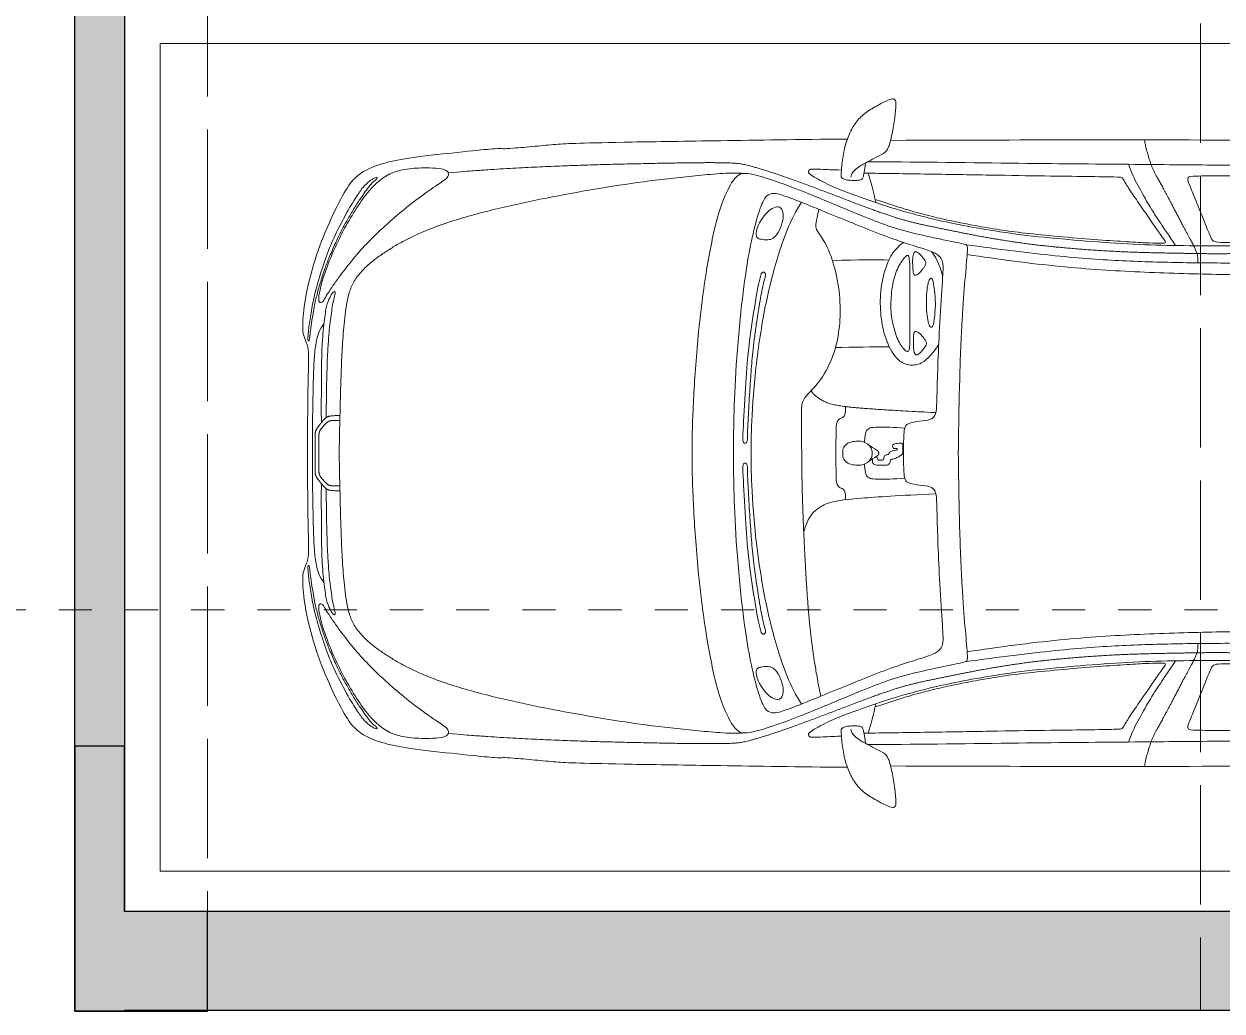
# Model space of a CAD drawing. Header units: metres. Extents: x 42 to 294, y -52 to 32.
# Drawn here: x 131.339 to 134.957, y -19.861 to -16.88 of the extents above; entities that cross this region are included whole.
import ezdxf

# ---------------------------------------------------------------- set-up
doc = ezdxf.new("R2010")
doc.units = ezdxf.units.M
doc.header["$LTSCALE"] = 0.15
doc.linetypes.add('ACAD_ISO02W100', pattern=[15, 12, -3])
doc.linetypes.add('Trazo punto', pattern=[0.015875, 0.00635, -0.004763, 0, -0.004763])
for name, color, linetype, lineweight in [('A-----SYP', 6, 'Continuous', 50), ('A-WALL', 2, 'Continuous', 30), ('L-DETLGEM', 6, 'Continuous', 9), ('Vista', 2, 'Continuous', 20)]:
    doc.layers.add(name, color=color, linetype=linetype, lineweight=lineweight)
doc.layers.add('Hatch', color=8, linetype='Continuous')
doc.layers.add('MUROS', color=11, linetype='Continuous')

# ---------------------------------------------------------------- blocks, each defined once
blk = doc.blocks.new('Coche _2_ - Coche _2_-13-01 P_Baja')
at = {"layer": 'L-DETLGEM'}
for points in [[(-0.7312, 0.8767), (-0.735, 0.8514), (-0.7389, 0.8294), (-0.7449, 0.8251), (-0.7598, 0.823), (-0.7787, 0.8237), (-0.7946, 0.8258), (-0.8042, 0.8311), (-0.8056, 0.8382), (-0.8051, 0.8448), (-0.8008, 0.8982), (-0.7893, 0.9444), (-0.7719, 0.9841), (-0.7467, 1.0173), (-0.7135, 1.0403), (-0.6738, 1.062), (-0.6521, 1.0706), (-0.642, 1.0692), (-0.6384, 1.0569), (-0.6427, 1.0136), (-0.6514, 0.9624), (-0.6615, 0.9199), (-0.6738, 0.9054), (-0.7063, 0.8903), (-0.7256, 0.8797), (-0.7582, 0.8621), (-0.7748, 0.8448), (-0.7763, 0.8333)], [(-0.7864, 0.9486), (-0.936, 0.947), (-1.1862, 0.9432), (-1.4546, 0.9394), (-1.6112, 0.9356), (-1.6662, 0.9333), (-1.7282, 0.9264), (-1.8027, 0.9203), (-1.8283, 0.9188), (-1.8422, 0.9207), (-1.9184, 0.9131), (-2.0805, 0.896), (-2.1697, 0.882), (-2.2341, 0.8606), (-2.2727, 0.8348), (-2.3028, 0.7962), (-2.3532, 0.6953), (-2.3963, 0.5865), (-2.4274, 0.4588), (-2.4328, 0.3794), (-2.4296, 0.3547), (-2.4188, 0.3311), (-2.4145, 0.3161), (-2.4134, 0.2828), (-2.4167, 0.1648), (-2.4167, 0), (-2.4167, -0.1648), (-2.4134, -0.2828), (-2.4145, -0.3161), (-2.4188, -0.3311), (-2.4296, -0.3547), (-2.4328, -0.3794), (-2.4274, -0.4588), (-2.3963, -0.5865), (-2.3532, -0.6953), (-2.3028, -0.7962), (-2.2727, -0.8348), (-2.2341, -0.8606), (-2.1697, -0.882), (-2.0805, -0.896), (-1.9184, -0.9131), (-1.8422, -0.9207), (-1.8283, -0.9188), (-1.8027, -0.9203), (-1.7282, -0.9264), (-1.6662, -0.9333), (-1.6112, -0.9356), (-1.4546, -0.9394), (-1.1862, -0.9432), (-0.936, -0.947), (-0.7864, -0.9486)], [(-0.6559, 0.9445), (-0.1495, 0.9463), (0.226, 0.9463), (0.9072, 0.9425), (1.1189, 0.941), (1.289, 0.9483), (1.5022, 0.9483), (1.7513, 0.9351), (1.9363, 0.9202), (2.0653, 0.8989), (2.1897, 0.8683), (2.2709, 0.8393), (2.3284, 0.8059), (2.3711, 0.7595), (2.3999, 0.6992), (2.4251, 0.6106), (2.4372, 0.5215), (2.4427, 0.3944), (2.4484, 0.1694), (2.4512, 0), (2.4484, -0.1694), (2.4427, -0.3944), (2.4372, -0.5215), (2.4251, -0.6106), (2.3999, -0.6992), (2.3711, -0.7595), (2.3284, -0.8059), (2.2709, -0.8393), (2.1897, -0.8683), (2.0653, -0.8989), (1.9363, -0.9202), (1.7513, -0.9351), (1.5022, -0.9483), (1.289, -0.9483), (1.1189, -0.941), (0.9072, -0.9425), (0.226, -0.9463), (-0.1495, -0.9463), (-0.6559, -0.9445)], [(0.2723, 0.5747), (0.2726, 0.5809), (0.2725, 0.5865), (0.272, 0.5918), (0.2712, 0.5968), (0.27, 0.6016), (0.2684, 0.6065), (0.2665, 0.6114), (0.2643, 0.6165), (0.2617, 0.6219), (0.2588, 0.6277), (0.2556, 0.6339), (0.2521, 0.6406), (0.2482, 0.6477), (0.244, 0.6555), (0.2395, 0.6637), (0.2347, 0.6727), (0.2296, 0.6822), (0.2243, 0.6923), (0.2188, 0.7028), (0.2132, 0.7135), (0.2076, 0.7243), (0.202, 0.7349), (0.1966, 0.7454), (0.1913, 0.7555), (0.1863, 0.7651), (0.1815, 0.7741), (0.177, 0.7826), (0.1727, 0.7907), (0.1687, 0.7982), (0.1649, 0.8052), (0.1613, 0.8117), (0.1579, 0.8177), (0.1548, 0.8232), (0.1519, 0.8283), (0.1492, 0.8331), (0.1466, 0.8376), (0.1443, 0.8419), (0.1421, 0.846), (0.14, 0.85), (0.1381, 0.8541), (0.1362, 0.8582), (0.1345, 0.8623), (0.1328, 0.8666), (0.1312, 0.8711), (0.1296, 0.8757), (0.1279, 0.8805), (0.1263, 0.8855), (0.1245, 0.8908), (0.1226, 0.8964), (0.1206, 0.9027), (0.1186, 0.91), (0.1164, 0.9187), (0.114, 0.9292), (0.1116, 0.9418), (0.1109, 0.946)], [(-1.9919, 0.8466), (-1.9517, 0.8499), (-1.9119, 0.8529), (-1.8726, 0.8557), (-1.8341, 0.8581), (-1.7964, 0.8604), (-1.7596, 0.8624), (-1.7238, 0.8641), (-1.6893, 0.8657), (-1.656, 0.8671), (-1.6239, 0.8683), (-1.5927, 0.8694), (-1.5623, 0.8704), (-1.5326, 0.8712), (-1.5034, 0.872), (-1.4744, 0.8727), (-1.4456, 0.8734), (-1.4169, 0.874), (-1.3884, 0.8746), (-1.3605, 0.8752), (-1.3333, 0.8757), (-1.3072, 0.8761), (-1.2825, 0.8765), (-1.2594, 0.8768), (-1.2381, 0.8771), (-1.219, 0.8772), (-1.2019, 0.8772), (-1.1867, 0.8772), (-1.1731, 0.8771), (-1.161, 0.8769), (-1.1503, 0.8766), (-1.1408, 0.8763), (-1.1323, 0.8758), (-1.1246, 0.8753), (-1.1175, 0.8747), (-1.1107, 0.8739), (-1.1039, 0.8728), (-1.0967, 0.8714), (-1.089, 0.8696), (-1.0804, 0.8674), (-1.0706, 0.8647), (-1.0594, 0.8615), (-1.0469, 0.8577), (-1.0332, 0.8535), (-1.0184, 0.8487), (-1.0025, 0.8435), (-0.9858, 0.8379), (-0.9683, 0.8319), (-0.9502, 0.8255), (-0.9315, 0.8188), (-0.9125, 0.8118), (-0.8932, 0.8046), (-0.8738, 0.7973), (-0.8544, 0.7899), (-0.8352, 0.7826), (-0.8163, 0.7753), (-0.7978, 0.7683), (-0.78, 0.7615), (-0.7627, 0.7549), (-0.7461, 0.7487), (-0.7301, 0.7427), (-0.7149, 0.7371), (-0.7004, 0.7318), (-0.6867, 0.7269), (-0.6737, 0.7223), (-0.6616, 0.7182), (-0.6501, 0.7144), (-0.6392, 0.7109), (-0.6286, 0.7076), (-0.6183, 0.7046), (-0.608, 0.7018), (-0.5977, 0.699), (-0.5873, 0.6964), (-0.5764, 0.6939), (-0.5653, 0.6913), (-0.5539, 0.6888), (-0.5423, 0.6863), (-0.5305, 0.6839), (-0.5185, 0.6814), (-0.5064, 0.6789), (-0.4942, 0.6765), (-0.482, 0.6739), (-0.4697, 0.6714), (-0.4572, 0.6689), (-0.4446, 0.6663), (-0.4317, 0.6637), (-0.4187, 0.6612), (-0.4053, 0.6586), (-0.3916, 0.656), (-0.3775, 0.6534), (-0.3631, 0.6508), (-0.3485, 0.6483), (-0.3335, 0.6457), (-0.3184, 0.6433), (-0.303, 0.6409), (-0.2875, 0.6385), (-0.2719, 0.6363), (-0.2562, 0.6341), (-0.2404, 0.632), (-0.2243, 0.63), (-0.2078, 0.628), (-0.191, 0.6261), (-0.1735, 0.6243), (-0.1555, 0.6225), (-0.1367, 0.6207), (-0.1172, 0.619), (-0.097, 0.6173), (-0.0763, 0.6156), (-0.0552, 0.6141), (-0.0339, 0.6126), (-0.0125, 0.6112), (0.0089, 0.61), (0.03, 0.6089), (0.0508, 0.6079), (0.0712, 0.6072), (0.0914, 0.6065), (0.1112, 0.6059), (0.1307, 0.6054), (0.1499, 0.605), (0.1689, 0.6046), (0.1876, 0.6042), (0.206, 0.6039), (0.2243, 0.6035), (0.2424, 0.6032), (0.2604, 0.6029), (0.2784, 0.6026), (0.2964, 0.6024), (0.3144, 0.6023), (0.3326, 0.6023), (0.3509, 0.6023), (0.3693, 0.6025), (0.388, 0.6027), (0.4069, 0.603), (0.4259, 0.6034), (0.4451, 0.6038), (0.4646, 0.6044), (0.4843, 0.605), (0.5042, 0.6057), (0.5245, 0.6064), (0.5451, 0.6073), (0.5661, 0.6082), (0.5877, 0.6093), (0.6099, 0.6104), (0.6327, 0.6117), (0.6563, 0.6131), (0.6806, 0.6147), (0.7056, 0.6164), (0.7311, 0.6182), (0.757, 0.6201), (0.7831, 0.6221), (0.8093, 0.6243), (0.8354, 0.6266), (0.8613, 0.6289), (0.8868, 0.6314), (0.9119, 0.6339), (0.9365, 0.6365), (0.9606, 0.6393), (0.9841, 0.6421), (1.0069, 0.645), (1.029, 0.648), (1.0503, 0.6511), (1.0708, 0.6543), (1.0907, 0.6576), (1.11, 0.6611), (1.129, 0.6647), (1.1477, 0.6685), (1.1665, 0.6725), (1.1853, 0.6767), (1.2044, 0.6812), (1.2239, 0.686), (1.2438, 0.6911), (1.2642, 0.6963), (1.2849, 0.7018), (1.306, 0.7075), (1.3276, 0.7133), (1.3494, 0.7193), (1.3717, 0.7254), (1.3943, 0.7315), (1.417, 0.7377), (1.4395, 0.7438), (1.4617, 0.7498), (1.4832, 0.7556), (1.5038, 0.7612), (1.5233, 0.7664), (1.5413, 0.7713), (1.5578, 0.7757), (1.5729, 0.7797), (1.5865, 0.7832), (1.599, 0.7864), (1.6105, 0.7893), (1.621, 0.7919), (1.6308, 0.7941), (1.64, 0.7962), (1.6488, 0.798), (1.6573, 0.7997), (1.6656, 0.8012), (1.6738, 0.8025), (1.6821, 0.8037), (1.6907, 0.8047), (1.6995, 0.8057), (1.7089, 0.8066), (1.7188, 0.8074), (1.7294, 0.8081), (1.7407, 0.8087), (1.7527, 0.8092), (1.7655, 0.8096), (1.7792, 0.8099), (1.7938, 0.81), (1.8093, 0.81), (1.8258, 0.8098), (1.8432, 0.8095), (1.8614, 0.809), (1.8803, 0.8084), (1.8999, 0.8077), (1.92, 0.8069), (1.9406, 0.806), (1.9616, 0.8049), (1.9828, 0.8038), (2.004, 0.8026), (2.025, 0.8014), (2.0454, 0.8002), (2.065, 0.799), (2.0834, 0.7978), (2.1005, 0.7967), (2.116, 0.7956), (2.1295, 0.7946), (2.1414, 0.7937), (2.1517, 0.7928), (2.1607, 0.792), (2.1686, 0.7912), (2.1756, 0.7903), (2.1819, 0.7895), (2.1877, 0.7885), (2.1932, 0.7875), (2.1985, 0.7864), (2.2036, 0.7851), (2.2087, 0.7838), (2.2136, 0.7822), (2.2186, 0.7805), (2.2236, 0.7785), (2.2287, 0.7763), (2.234, 0.7739), (2.2393, 0.7712), (2.2446, 0.7683), (2.2498, 0.7651), (2.2548, 0.7617), (2.2594, 0.758), (2.2637, 0.7541), (2.267, 0.7505)], [(-0.8043, 0.8547), (-0.8348, 0.8557), (-0.8626, 0.8568), (-0.8882, 0.8585), (-0.9012, 0.8574), (-0.9058, 0.8495), (-0.9001, 0.8409), (-0.8394, 0.807), (-0.7719, 0.7819), (-0.6778, 0.7479), (-0.5797, 0.7192), (-0.4738, 0.6943), (-0.3744, 0.676), (-0.2476, 0.6564), (-0.1012, 0.6434), (0.0439, 0.6316), (0.1799, 0.6264), (0.3132, 0.6264), (0.442, 0.6264), (0.6041, 0.6316), (0.7767, 0.6473), (0.9663, 0.6748), (1.1271, 0.7126), (1.2117, 0.7356), (1.264, 0.7557), (1.2833, 0.7823), (1.2796, 0.8172), (1.2594, 0.8437), (1.2328, 0.8648), (1.2191, 0.8676), (1.1274, 0.8676), (0.8724, 0.8685), (0.596, 0.8695), (0.3301, 0.8695), (0.0807, 0.8722), (-0.2748, 0.8751), (-0.5958, 0.8796), (-0.7256, 0.8797)], [(0.2046, 0.6269), (0.1636, 0.6887), (0.1318, 0.7336), (0.0925, 0.8072), (0.0753, 0.8365), (0.063, 0.8722)], [(-2.4143, 0.3674), (-2.4132, 0.3786), (-2.4089, 0.4098), (-2.3997, 0.4642), (-2.3855, 0.5191), (-2.3611, 0.5947), (-2.3354, 0.6569), (-2.292, 0.7397), (-2.262, 0.786), (-2.2456, 0.8089), (-2.2244, 0.826), (-2.2117, 0.8318), (-2.2059, 0.833), (-2.2068, 0.8287), (-2.2143, 0.8226), (-2.2282, 0.8099), (-2.2429, 0.7891), (-2.2548, 0.772), (-2.2686, 0.7518), (-2.2752, 0.7412)], [(-2.1629, 0.8454), (-2.177, 0.8393), (-2.2032, 0.8231), (-2.2454, 0.7768), (-2.283, 0.7184), (-2.3183, 0.6566), (-2.3496, 0.5855), (-2.371, 0.5276), (-2.3831, 0.4785), (-2.3837, 0.4623), (-2.3814, 0.4542), (-2.3716, 0.4548), (-2.3635, 0.4692), (-2.3525, 0.4889), (-2.3251, 0.5271), (-2.3123, 0.5443)], [(-2.3123, 0.5443), (-2.2994, 0.5616), (-2.2755, 0.5924), (-2.2269, 0.6456), (-2.1679, 0.7005), (-2.1112, 0.7485), (-2.054, 0.7907), (-2.0071, 0.8219), (-1.9932, 0.8318), (-1.9898, 0.8439), (-1.9955, 0.8549), (-2.017, 0.8601), (-2.0574, 0.8624), (-2.1188, 0.8595), (-2.1488, 0.8514), (-2.1629, 0.8454)], [(-1.2523, 0.1315), (-1.25, 0.1837), (-1.2428, 0.3132), (-1.2181, 0.5271), (-1.1865, 0.6931), (-1.154, 0.7877), (-1.1244, 0.836), (-1.1066, 0.8459), (-1.084, 0.8449), (-1.0406, 0.834), (-0.9449, 0.8015), (-0.7812, 0.7325), (-0.7011, 0.7), (-0.6271, 0.6734), (-0.5324, 0.6517), (-0.4358, 0.632), (-0.4241, 0.6282), (-0.4228, 0.6164), (-0.4311, 0.5258), (-0.4399, 0.4135), (-0.4482, 0.2268), (-0.451, 0.0239), (-0.4515, 0), (-0.4512, -0.016), (-0.4506, -0.0538)], [(-0.7029, 0.7663), (-0.6443, 0.747), (-0.5906, 0.7301), (-0.5304, 0.7142), (-0.4696, 0.7004), (-0.4004, 0.6871), (-0.326, 0.6742), (-0.2551, 0.6645), (-0.1495, 0.6543), (-0.0379, 0.6446), (0.0518, 0.6388), (0.1178, 0.6348), (0.1555, 0.6335), (0.1692, 0.6339), (0.1742, 0.6348), (0.1748, 0.6389), (0.1646, 0.6525), (0.1363, 0.6926), (0.1015, 0.7439), (0.0707, 0.7878), (0.0489, 0.8232), (0.0449, 0.8309), (0.0415, 0.8331), (0.0328, 0.8337), (-0.0595, 0.8356), (-0.1839, 0.8367), (-0.3501, 0.8397), (-0.5481, 0.8427), (-0.6993, 0.8452), (-0.7363, 0.8453)], [(-0.7009, 0.7567), (-0.707, 0.7881), (-0.7146, 0.8212), (-0.7237, 0.8452)], [(1.2473, 0.7697), (1.2516, 0.776), (1.257, 0.7931), (1.2483, 0.8224), (1.2264, 0.8361), (1.189, 0.8417), (1.1197, 0.8411), (0.9731, 0.8399), (0.5565, 0.8388), (0.3089, 0.8372), (0.2487, 0.8368), (0.2415, 0.8324), (0.2415, 0.8202), (0.2637, 0.7711), (0.2807, 0.7266), (0.289, 0.7058)], [(-1.129, 0.109), (-1.1278, 0.1525), (-1.124, 0.2609), (-1.1056, 0.4594), (-1.0881, 0.5839), (-1.0697, 0.6749), (-1.0455, 0.7562), (-1.03, 0.7794), (-1.0097, 0.7862), (-0.9864, 0.7814), (-0.9138, 0.7533), (-0.8199, 0.7146), (-0.7569, 0.6894), (-0.6746, 0.6555), (-0.5971, 0.6294), (-0.5313, 0.61), (-0.509, 0.5974), (-0.4964, 0.5781), (-0.4974, 0.5471), (-0.5069, 0.4093), (-0.5127, 0.2883), (-0.5156, 0.1847), (-0.5166, 0.1286), (-0.5234, 0.1082), (-0.5398, 0.0986), (-0.5795, 0.0957), (-0.6057, 0.0898), (-0.6144, 0.0774), (-0.6165, 0.051), (-0.6171, 0), (-0.6167, -0.034), (-0.6162, -0.0469)], [(0.289, 0.7058), (0.2972, 0.685), (0.313, 0.6464), (0.3205, 0.6376), (0.3436, 0.6358), (0.4378, 0.6364), (0.5326, 0.6389), (0.635, 0.6451), (0.7301, 0.6545), (0.8318, 0.667), (0.9392, 0.6832), (1.0673, 0.7095), (1.1865, 0.7407), (1.2314, 0.755), (1.2431, 0.7633), (1.2473, 0.7697)], [(-2.2752, 0.7412), (-2.2818, 0.7306), (-2.2944, 0.7084), (-2.3114, 0.678), (-2.3256, 0.6503), (-2.3444, 0.608), (-2.3603, 0.5699), (-2.3724, 0.5343), (-2.3849, 0.493), (-2.3941, 0.4571), (-2.4005, 0.4206), (-2.4066, 0.3819), (-2.4097, 0.3571), (-2.4112, 0.3432), (-2.4122, 0.3396), (-2.4137, 0.3388), (-2.4156, 0.3405), (-2.416, 0.3428), (-2.4155, 0.3563), (-2.4143, 0.3674)], [(-0.9254, 0.7575), (-0.9587, 0.7056), (-1.0009, 0.5881), (-1.0376, 0.4395), (-1.067, 0.2449), (-1.078, 0.0614), (-1.0762, 0), (-1.078, -0.0614), (-1.067, -0.2449), (-1.0376, -0.4395), (-1.0009, -0.5881), (-0.9587, -0.7056), (-0.9254, -0.7575)], [(-1.0136, 0.739), (-1.0201, 0.7354), (-1.0328, 0.724), (-1.0499, 0.7006), (-1.0594, 0.6791), (-1.0638, 0.6601), (-1.0594, 0.6495), (-1.048, 0.6455), (-1.0362, 0.6442), (-1.0307, 0.6442)], [(-1.0307, 0.6442), (-1.0252, 0.6442), (-1.015, 0.6455), (-0.9992, 0.6569), (-0.9834, 0.6898), (-0.9789, 0.7171), (-0.9834, 0.7373), (-0.9935, 0.7456), (-1.007, 0.7426), (-1.0136, 0.739)], [(-0.8725, -0.7362), (-0.8819, -0.696), (-0.8824, -0.6817), (-0.8773, -0.6691), (-0.8469, -0.6283), (-0.8189, -0.548), (-0.8061, -0.4548), (-0.8096, -0.3709), (-0.8259, -0.296), (-0.8667, -0.2168), (-0.9098, -0.1748), (-0.9238, -0.1574), (-0.9261, -0.1189), (-0.9242, 0), (-0.9242, 0.0073), (-0.9242, 0.0148), (-0.9242, 0.0225), (-0.9241, 0.0308), (-0.924, 0.0396), (-0.9239, 0.0492), (-0.9238, 0.0597), (-0.9236, 0.0713), (-0.9234, 0.0841), (-0.9231, 0.0981), (-0.9227, 0.1133), (-0.9223, 0.1299), (-0.9217, 0.1477), (-0.9211, 0.1668), (-0.9203, 0.1873), (-0.9195, 0.209), (-0.9185, 0.2321), (-0.9174, 0.2562), (-0.9162, 0.281), (-0.915, 0.3062), (-0.9136, 0.3314), (-0.9122, 0.3563), (-0.9108, 0.3806), (-0.9093, 0.4039), (-0.9079, 0.4261), (-0.9063, 0.4471), (-0.9048, 0.4672), (-0.9031, 0.4865), (-0.9014, 0.5052), (-0.8996, 0.5235), (-0.8976, 0.5415), (-0.8955, 0.5595), (-0.8933, 0.5776), (-0.8908, 0.5961), (-0.8881, 0.6154), (-0.8849, 0.6357), (-0.8813, 0.6574), (-0.8772, 0.6808), (-0.8725, 0.7062), (-0.867, 0.734)], [(-0.4319, 0.6303), (-0.3274, 0.6155), (-0.1465, 0.5929), (0.048, 0.5794), (0.2244, 0.5749), (0.4128, 0.5734), (0.5892, 0.5781), (0.8683, 0.5972), (1.0423, 0.6174), (1.111, 0.6238), (1.1203, 0.6247), (1.136, 0.6219)], [(-0.4246, 0.5998), (-0.3319, 0.5854), (-0.1329, 0.5598), (0.0932, 0.5462), (0.3389, 0.5387), (0.5214, 0.5387), (0.7234, 0.5477), (0.9706, 0.5673), (1.1174, 0.5869)], [(-2.3611, 0.1069), (-2.3584, 0.2686), (-2.3547, 0.336), (-2.3492, 0.395), (-2.3409, 0.4531), (-2.3344, 0.4754), (-2.3318, 0.4884), (-2.3398, 0.4882), (-2.3471, 0.4758), (-2.3579, 0.4526), (-2.3649, 0.4185), (-2.3726, 0.34), (-2.3751, 0.2702), (-2.3756, 0.1159), (-2.3751, 0.0919)], [(-2.3673, 0.3915), (-2.3812, 0.3736), (-2.3915, 0.3377), (-2.3966, 0.2941), (-2.3992, 0.2319), (-2.4017, 0.13), (-2.4024, 0), (-2.4017, -0.13), (-2.3992, -0.2319), (-2.3966, -0.2941), (-2.3915, -0.3377), (-2.3812, -0.3736), (-2.3673, -0.3915)], [(-0.9181, 0.238), (-0.9069, 0.1975), (-0.8793, 0.1651), (-0.8342, 0.1454), (-0.767, 0.1367), (-0.6295, 0.128), (-0.5194, 0.1225)], [(-2.3188, -0.1136), (-2.3198, -0.1136), (-2.33, -0.1134), (-2.3379, -0.1131), (-2.3438, -0.1127), (-2.3482, -0.1122), (-2.3514, -0.1116), (-2.3538, -0.1109), (-2.3556, -0.1102), (-2.3573, -0.1094), (-2.3588, -0.1085), (-2.3603, -0.1074), (-2.3618, -0.1063), (-2.3633, -0.1049), (-2.3649, -0.1034), (-2.3667, -0.1016), (-2.3685, -0.0995), (-2.3706, -0.0972), (-2.3728, -0.0947), (-2.3751, -0.0919), (-2.3775, -0.0891), (-2.3798, -0.0863), (-2.382, -0.0836), (-2.384, -0.0809), (-2.3858, -0.0785), (-2.3874, -0.0763), (-2.3887, -0.0744), (-2.3898, -0.0726), (-2.3907, -0.071), (-2.3914, -0.0695), (-2.392, -0.068), (-2.3925, -0.0666), (-2.393, -0.0651), (-2.3933, -0.0635), (-2.3936, -0.0613), (-2.3939, -0.0577), (-2.3941, -0.0523), (-2.3942, -0.0444), (-2.3942, -0.0335), (-2.3942, -0.0189), (-2.394, 0), (-2.3942, 0.0189), (-2.3942, 0.0335), (-2.3942, 0.0444), (-2.3941, 0.0523), (-2.3939, 0.0577), (-2.3936, 0.0613), (-2.3933, 0.0635), (-2.393, 0.0652), (-2.3925, 0.0666), (-2.392, 0.068), (-2.3914, 0.0695), (-2.3907, 0.071), (-2.3898, 0.0726), (-2.3887, 0.0744), (-2.3874, 0.0763), (-2.3858, 0.0785), (-2.384, 0.0809), (-2.382, 0.0836), (-2.3798, 0.0863), (-2.3775, 0.0891), (-2.3751, 0.0919), (-2.3728, 0.0947), (-2.3706, 0.0972), (-2.3685, 0.0995), (-2.3667, 0.1016), (-2.3649, 0.1034), (-2.3633, 0.1049), (-2.3618, 0.1063), (-2.3603, 0.1074), (-2.3588, 0.1085), (-2.3573, 0.1094), (-2.3556, 0.1102), (-2.3538, 0.1109), (-2.3514, 0.1116), (-2.3482, 0.1122), (-2.3438, 0.1127), (-2.3379, 0.1131), (-2.33, 0.1134), (-2.3198, 0.1136), (-2.3188, 0.1136)], [(-0.4506, -0.0538), (-0.45, -0.0916), (-0.4482, -0.2268), (-0.4399, -0.4135), (-0.4311, -0.5258), (-0.4228, -0.6164), (-0.4241, -0.6282), (-0.4358, -0.632), (-0.5324, -0.6517), (-0.6271, -0.6734), (-0.7011, -0.7), (-0.7812, -0.7325), (-0.9449, -0.8015), (-1.0406, -0.834), (-1.084, -0.8449), (-1.1066, -0.8459), (-1.1244, -0.836), (-1.154, -0.7877), (-1.1865, -0.6931), (-1.2181, -0.5271), (-1.2428, -0.3132), (-1.2536, -0.119), (-1.2566, 0), (-1.2546, 0.0793), (-1.2523, 0.1315)], [(-0.6162, -0.0469), (-0.6158, -0.0598), (-0.6144, -0.0774), (-0.6057, -0.0898), (-0.5795, -0.0957), (-0.5398, -0.0986), (-0.5234, -0.1082), (-0.5166, -0.1286), (-0.5156, -0.1847), (-0.5127, -0.2883), (-0.5069, -0.4093), (-0.4974, -0.5471), (-0.4964, -0.5781), (-0.509, -0.5974), (-0.5313, -0.61), (-0.5971, -0.6294), (-0.6746, -0.6555), (-0.7569, -0.6894), (-0.8199, -0.7146), (-0.9138, -0.7533), (-0.9864, -0.7813), (-1.0097, -0.7862), (-1.03, -0.7794), (-1.0455, -0.7562), (-1.0697, -0.6749), (-1.0881, -0.5839), (-1.1056, -0.4594), (-1.124, -0.2609), (-1.1298, -0.0983), (-1.1307, 0), (-1.1301, 0.0655), (-1.129, 0.109)], [(-0.7918, -0.1405), (-0.7918, -0.1165), (-0.798, -0.1072), (-0.8117, -0.1041), (-0.8198, -0.0929), (-0.8204, -0.0711), (-0.8212, -0.0241), (-0.8212, 0), (-0.8212, 0.0241), (-0.8204, 0.0711), (-0.8198, 0.0929), (-0.8117, 0.1041), (-0.798, 0.1072), (-0.7918, 0.1165), (-0.7918, 0.1405)], [(-2.3192, -0.0989), (-2.3234, -0.0989), (-2.3315, -0.0989), (-2.3375, -0.0988), (-2.3418, -0.0986), (-2.3449, -0.0984), (-2.3471, -0.0981), (-2.3487, -0.0977), (-2.3501, -0.0973), (-2.3514, -0.0969), (-2.3527, -0.0964), (-2.3538, -0.0959), (-2.3549, -0.0953), (-2.356, -0.0945), (-2.3571, -0.0937), (-2.3583, -0.0928), (-2.3594, -0.0918), (-2.3607, -0.0907), (-2.3619, -0.0894), (-2.3632, -0.0881), (-2.3645, -0.0868), (-2.3659, -0.0853), (-2.3672, -0.0838), (-2.3685, -0.0823), (-2.3699, -0.0808), (-2.3712, -0.0793), (-2.3724, -0.0778), (-2.3737, -0.0763), (-2.3748, -0.0748), (-2.3759, -0.0733), (-2.3769, -0.072), (-2.3779, -0.0706), (-2.3787, -0.0694), (-2.3794, -0.0681), (-2.38, -0.0669), (-2.3806, -0.0657), (-2.381, -0.0645), (-2.3814, -0.0632), (-2.3818, -0.0618), (-2.382, -0.0602), (-2.3823, -0.0585), (-2.3825, -0.0561), (-2.3827, -0.0526), (-2.3828, -0.0474), (-2.383, -0.04), (-2.3831, -0.03), (-2.3831, -0.0168), (-2.3832, 0), (-2.3831, 0.0168), (-2.3831, 0.03), (-2.383, 0.04), (-2.3828, 0.0474), (-2.3827, 0.0526), (-2.3825, 0.0561), (-2.3823, 0.0585), (-2.382, 0.0603), (-2.3818, 0.0618), (-2.3814, 0.0632), (-2.381, 0.0645), (-2.3806, 0.0657), (-2.38, 0.0669), (-2.3794, 0.0681), (-2.3787, 0.0694), (-2.3779, 0.0706), (-2.3769, 0.072), (-2.3759, 0.0734), (-2.3748, 0.0748), (-2.3737, 0.0763), (-2.3724, 0.0778), (-2.3712, 0.0793), (-2.3699, 0.0808), (-2.3685, 0.0823), (-2.3672, 0.0839), (-2.3659, 0.0853), (-2.3645, 0.0868), (-2.3632, 0.0881), (-2.3619, 0.0894), (-2.3607, 0.0907), (-2.3594, 0.0918), (-2.3583, 0.0928), (-2.3571, 0.0937), (-2.356, 0.0945), (-2.3549, 0.0953), (-2.3538, 0.0959), (-2.3527, 0.0964), (-2.3514, 0.0969), (-2.3501, 0.0973), (-2.3487, 0.0977), (-2.3471, 0.0981), (-2.3449, 0.0984), (-2.3418, 0.0986), (-2.3375, 0.0988), (-2.3315, 0.0989), (-2.3234, 0.0989), (-2.3192, 0.0989)], [(-0.6127, 0.0759), (-0.6467, 0.0785), (-0.7016, 0.0788), (-0.7185, 0.0771), (-0.7294, 0.069), (-0.7332, 0.0559), (-0.7343, 0.0341)], [(-0.7987, 0.0141), (-0.7969, 0.0189), (-0.7904, 0.0287), (-0.7719, 0.0358), (-0.7496, 0.0369), (-0.7343, 0.0341), (-0.7174, 0.0222), (-0.7109, 0.0075), (-0.7114, 0), (-0.7111, -0.005), (-0.7121, -0.0087)], [(-0.6992, 0.0102), (-0.6955, 0.014), (-0.6942, 0.0204), (-0.691, 0.0215), (-0.6802, 0.0209), (-0.6768, 0.0193), (-0.6757, 0.0158), (-0.6757, 0.0078), (-0.6725, 0.0051), (-0.6652, 0.0054), (-0.662, 0.0035), (-0.6599, 0), (-0.6568, -0.0045), (-0.6536, -0.0066), (-0.6476, -0.0076), (-0.6398, -0.0084), (-0.6355, -0.0102), (-0.6353, -0.0134), (-0.6387, -0.014), (-0.6445, -0.0134), (-0.6484, -0.0152), (-0.65, -0.0202), (-0.65, -0.0237), (-0.6463, -0.0269), (-0.6411, -0.0294), (-0.6313, -0.03), (-0.6219, -0.03), (-0.6192, -0.029), (-0.6183, -0.0256), (-0.6185, -0.0147), (-0.6191, -0.003), (-0.6194, 0), (-0.6205, 0.0038), (-0.6296, 0.0099), (-0.6438, 0.0174), (-0.6524, 0.0182), (-0.6567, 0.0207), (-0.6569, 0.0273), (-0.6612, 0.0343), (-0.6666, 0.0367), (-0.6757, 0.0367), (-0.7014, 0.0365), (-0.7084, 0.0327), (-0.7111, 0.0263), (-0.7106, 0.0173)], [(-0.7121, -0.0087), (-0.7131, -0.0124), (-0.7174, -0.0222), (-0.7343, -0.0341), (-0.7496, -0.0369), (-0.7719, -0.0358), (-0.7904, -0.0287), (-0.8002, -0.014), (-0.8007, 0), (-0.8004, 0.0093), (-0.7987, 0.0141)], [(-0.7224, 0.0249), (-0.7038, 0.0124), (-0.6946, 0.008), (-0.6918, 0.003), (-0.6915, 0), (-0.6918, -0.003), (-0.6946, -0.008), (-0.7038, -0.0124), (-0.7224, -0.0249)], [(-0.6127, -0.0759), (-0.6467, -0.0785), (-0.7016, -0.0788), (-0.7185, -0.0771), (-0.7294, -0.069), (-0.7332, -0.0559), (-0.7343, -0.0341)], [(-2.3611, -0.1069), (-2.3584, -0.2686), (-2.3547, -0.336), (-2.3492, -0.395), (-2.3409, -0.4531), (-2.3344, -0.4754), (-2.3318, -0.4884), (-2.3398, -0.4882), (-2.3471, -0.4758), (-2.3579, -0.4526), (-2.3649, -0.4185), (-2.3726, -0.34), (-2.3751, -0.2702), (-2.3756, -0.1159), (-2.3751, -0.0919)], [(-0.8961, -0.188), (-0.8946, -0.1858), (-0.8894, -0.1797), (-0.8841, -0.1744), (-0.8787, -0.1699), (-0.8732, -0.1659), (-0.8677, -0.1622), (-0.862, -0.159), (-0.8562, -0.1561), (-0.8502, -0.1535), (-0.8439, -0.1511), (-0.8374, -0.1491), (-0.8305, -0.1472), (-0.8233, -0.1455), (-0.8155, -0.1439), (-0.8069, -0.1425), (-0.7973, -0.1411), (-0.7864, -0.1398), (-0.774, -0.1386), (-0.7599, -0.1373), (-0.7438, -0.1359), (-0.7256, -0.1345), (-0.705, -0.1331), (-0.6818, -0.1315), (-0.6558, -0.1299), (-0.6268, -0.1282), (-0.5945, -0.1264), (-0.5588, -0.1245), (-0.5194, -0.1225)], [(-0.6173, -0.6364), (-0.6471, -0.6131), (-0.669, -0.5731), (-0.6871, -0.4977), (-0.688, -0.4241), (-0.6753, -0.3515), (-0.6453, -0.2888), (-0.6099, -0.2652), (-0.5753, -0.2642), (-0.5435, -0.2806), (-0.5107, -0.3272)], [(-0.8222, -0.3192), (-0.7717, -0.32), (-0.7079, -0.3212), (-0.6599, -0.3211)], [(-0.6273, -0.5713), (-0.6347, -0.5586), (-0.6481, -0.5277), (-0.6562, -0.4623), (-0.6544, -0.406), (-0.6372, -0.3451), (-0.6162, -0.3115), (-0.6066, -0.3054), (-0.6034, -0.3066)], [(-0.6034, -0.3066), (-0.6003, -0.3078), (-0.5974, -0.3187), (-0.598, -0.3986), (-0.598, -0.5065), (-0.5974, -0.5884), (-0.6035, -0.604), (-0.6199, -0.584), (-0.6273, -0.5713)], [(-2.2752, -0.7412), (-2.2818, -0.7306), (-2.2944, -0.7084), (-2.3114, -0.678), (-2.3256, -0.6503), (-2.3444, -0.608), (-2.3603, -0.5699), (-2.3724, -0.5343), (-2.3849, -0.493), (-2.3941, -0.4571), (-2.4005, -0.4206), (-2.4066, -0.3819), (-2.4097, -0.3571), (-2.4112, -0.3432), (-2.4122, -0.3396), (-2.4137, -0.3388), (-2.4156, -0.3405), (-2.416, -0.3428), (-2.4155, -0.3563), (-2.4143, -0.3674)], [(-2.4143, -0.3674), (-2.4132, -0.3786), (-2.4089, -0.4098), (-2.3997, -0.4642), (-2.3855, -0.5191), (-2.3611, -0.5947), (-2.3354, -0.6569), (-2.292, -0.7397), (-2.262, -0.786), (-2.2456, -0.8089), (-2.2244, -0.826), (-2.2117, -0.8318), (-2.2059, -0.833), (-2.2068, -0.8287), (-2.2143, -0.8226), (-2.2282, -0.8099), (-2.2429, -0.7891), (-2.2548, -0.772), (-2.2686, -0.7518), (-2.2752, -0.7412)], [(-0.545, -0.5012), (-0.5463, -0.4925), (-0.5475, -0.4729), (-0.5482, -0.4302), (-0.5437, -0.4003), (-0.5386, -0.3818), (-0.5303, -0.378), (-0.5269, -0.3856), (-0.5252, -0.3957)], [(-0.5252, -0.3957), (-0.5235, -0.4058), (-0.5201, -0.4385), (-0.5208, -0.4697), (-0.5265, -0.5169), (-0.5315, -0.5318), (-0.5399, -0.5252), (-0.5437, -0.5099), (-0.545, -0.5012)], [(-2.1629, -0.8454), (-2.177, -0.8393), (-2.2032, -0.8231), (-2.2454, -0.7768), (-2.283, -0.7184), (-2.3183, -0.6566), (-2.3496, -0.5854), (-2.371, -0.5276), (-2.3831, -0.4785), (-2.3837, -0.4623), (-2.3814, -0.4542), (-2.3716, -0.4548), (-2.3635, -0.4692), (-2.3525, -0.4889), (-2.3251, -0.527), (-2.3123, -0.5443)], [(-0.5311, -0.6083), (-0.5138, -0.5819), (-0.5055, -0.5609), (-0.4985, -0.5342)], [(-0.4246, -0.5998), (-0.3319, -0.5854), (-0.1329, -0.5598), (0.0932, -0.5462), (0.3389, -0.5387), (0.5214, -0.5387), (0.7234, -0.5477), (0.9706, -0.5673), (1.1174, -0.5869)], [(-2.3123, -0.5443), (-2.2994, -0.5615), (-2.2755, -0.5924), (-2.2269, -0.6456), (-2.1679, -0.7005), (-2.1112, -0.7485), (-2.054, -0.7907), (-2.0071, -0.8219), (-1.9932, -0.8318), (-1.9898, -0.8439), (-1.9955, -0.8549), (-2.017, -0.8601), (-2.0574, -0.8624), (-2.1188, -0.8595), (-2.1488, -0.8514), (-2.1629, -0.8454)], [(-0.4319, -0.6303), (-0.3274, -0.6155), (-0.1465, -0.5929), (0.048, -0.5794), (0.2244, -0.5749), (0.4128, -0.5733), (0.5892, -0.5781), (0.8683, -0.5972), (1.0423, -0.6174), (1.111, -0.6237), (1.1203, -0.6247), (1.136, -0.6219)], [(0.2723, -0.5747), (0.2726, -0.5808), (0.2725, -0.5865), (0.272, -0.5918), (0.2712, -0.5968), (0.27, -0.6016), (0.2684, -0.6064), (0.2665, -0.6114), (0.2643, -0.6165), (0.2617, -0.6219), (0.2588, -0.6277), (0.2556, -0.6339), (0.2521, -0.6406), (0.2482, -0.6477), (0.244, -0.6555), (0.2395, -0.6637), (0.2347, -0.6727), (0.2296, -0.6822), (0.2243, -0.6923), (0.2188, -0.7028), (0.2132, -0.7135), (0.2076, -0.7243), (0.202, -0.7349), (0.1966, -0.7454), (0.1913, -0.7555), (0.1863, -0.7651), (0.1815, -0.7741), (0.177, -0.7826), (0.1727, -0.7907), (0.1687, -0.7982), (0.1649, -0.8052), (0.1613, -0.8117), (0.1579, -0.8177), (0.1548, -0.8232), (0.1519, -0.8283), (0.1492, -0.8331), (0.1466, -0.8376), (0.1443, -0.8419), (0.1421, -0.846), (0.14, -0.85), (0.1381, -0.8541), (0.1362, -0.8582), (0.1345, -0.8623), (0.1328, -0.8666), (0.1312, -0.8711), (0.1296, -0.8757), (0.1279, -0.8805), (0.1263, -0.8855), (0.1245, -0.8908), (0.1226, -0.8964), (0.1206, -0.9027), (0.1186, -0.91), (0.1164, -0.9187), (0.114, -0.9292), (0.1116, -0.9418), (0.1109, -0.946)], [(-1.9919, -0.8466), (-1.9517, -0.8499), (-1.9119, -0.8529), (-1.8726, -0.8557), (-1.8341, -0.8581), (-1.7964, -0.8604), (-1.7596, -0.8624), (-1.7238, -0.8641), (-1.6893, -0.8657), (-1.656, -0.8671), (-1.6239, -0.8683), (-1.5927, -0.8694), (-1.5623, -0.8704), (-1.5326, -0.8712), (-1.5034, -0.872), (-1.4744, -0.8727), (-1.4456, -0.8734), (-1.4169, -0.874), (-1.3884, -0.8746), (-1.3605, -0.8752), (-1.3333, -0.8757), (-1.3072, -0.8761), (-1.2825, -0.8765), (-1.2594, -0.8768), (-1.2381, -0.8771), (-1.219, -0.8772), (-1.2019, -0.8772), (-1.1867, -0.8772), (-1.1731, -0.8771), (-1.161, -0.8769), (-1.1503, -0.8766), (-1.1408, -0.8762), (-1.1323, -0.8758), (-1.1246, -0.8753), (-1.1175, -0.8747), (-1.1107, -0.8738), (-1.1039, -0.8728), (-1.0967, -0.8714), (-1.089, -0.8696), (-1.0804, -0.8674), (-1.0706, -0.8647), (-1.0594, -0.8615), (-1.0469, -0.8577), (-1.0332, -0.8535), (-1.0184, -0.8487), (-1.0025, -0.8435), (-0.9858, -0.8379), (-0.9683, -0.8319), (-0.9502, -0.8255), (-0.9315, -0.8188), (-0.9125, -0.8118), (-0.8932, -0.8046), (-0.8738, -0.7973), (-0.8544, -0.7899), (-0.8352, -0.7826), (-0.8163, -0.7753), (-0.7978, -0.7683), (-0.78, -0.7615), (-0.7627, -0.7549), (-0.7461, -0.7487), (-0.7301, -0.7427), (-0.7149, -0.7371), (-0.7004, -0.7318), (-0.6867, -0.7269), (-0.6737, -0.7223), (-0.6616, -0.7182), (-0.6501, -0.7144), (-0.6392, -0.7109), (-0.6286, -0.7076), (-0.6183, -0.7046), (-0.608, -0.7018), (-0.5977, -0.699), (-0.5873, -0.6964), (-0.5764, -0.6939), (-0.5653, -0.6913), (-0.5539, -0.6888), (-0.5423, -0.6863), (-0.5305, -0.6839), (-0.5185, -0.6814), (-0.5064, -0.6789), (-0.4942, -0.6764), (-0.482, -0.6739), (-0.4697, -0.6714), (-0.4572, -0.6689), (-0.4446, -0.6663), (-0.4317, -0.6637), (-0.4187, -0.6612), (-0.4053, -0.6586), (-0.3916, -0.656), (-0.3775, -0.6534), (-0.3631, -0.6508), (-0.3485, -0.6483), (-0.3335, -0.6457), (-0.3184, -0.6433), (-0.303, -0.6409), (-0.2875, -0.6385), (-0.2719, -0.6362), (-0.2562, -0.6341), (-0.2404, -0.632), (-0.2243, -0.63), (-0.2078, -0.628), (-0.191, -0.6261), (-0.1735, -0.6243), (-0.1555, -0.6225), (-0.1367, -0.6207), (-0.1172, -0.619), (-0.097, -0.6173), (-0.0763, -0.6156), (-0.0552, -0.6141), (-0.0339, -0.6126), (-0.0125, -0.6112), (0.0089, -0.61), (0.03, -0.6089), (0.0508, -0.6079), (0.0712, -0.6072), (0.0914, -0.6065), (0.1112, -0.6059), (0.1307, -0.6054), (0.1499, -0.605), (0.1689, -0.6046), (0.1876, -0.6042), (0.206, -0.6039), (0.2243, -0.6035), (0.2424, -0.6032), (0.2604, -0.6029), (0.2784, -0.6026), (0.2964, -0.6024), (0.3144, -0.6023), (0.3326, -0.6023), (0.3509, -0.6023), (0.3693, -0.6025), (0.388, -0.6027), (0.4069, -0.603), (0.4259, -0.6034), (0.4451, -0.6038), (0.4646, -0.6044), (0.4843, -0.605), (0.5042, -0.6057), (0.5245, -0.6064), (0.5451, -0.6073), (0.5661, -0.6082), (0.5877, -0.6093), (0.6099, -0.6104), (0.6327, -0.6117), (0.6563, -0.6131), (0.6806, -0.6147), (0.7056, -0.6164), (0.7311, -0.6182), (0.757, -0.6201), (0.7831, -0.6221), (0.8093, -0.6243), (0.8354, -0.6265), (0.8613, -0.6289), (0.8868, -0.6314), (0.9119, -0.6339), (0.9365, -0.6365), (0.9606, -0.6393), (0.9841, -0.6421), (1.0069, -0.645), (1.029, -0.648), (1.0503, -0.6511), (1.0708, -0.6543), (1.0907, -0.6576), (1.11, -0.6611), (1.129, -0.6647), (1.1477, -0.6685), (1.1665, -0.6725), (1.1853, -0.6767), (1.2044, -0.6812), (1.2239, -0.686), (1.2438, -0.6911), (1.2642, -0.6963), (1.2849, -0.7018), (1.306, -0.7075), (1.3276, -0.7133), (1.3494, -0.7193), (1.3717, -0.7254), (1.3943, -0.7315), (1.417, -0.7377), (1.4395, -0.7438), (1.4617, -0.7498), (1.4832, -0.7556), (1.5038, -0.7612), (1.5233, -0.7664), (1.5413, -0.7713), (1.5578, -0.7757), (1.5729, -0.7797), (1.5865, -0.7832), (1.599, -0.7864), (1.6105, -0.7893), (1.621, -0.7919), (1.6308, -0.7941), (1.64, -0.7962), (1.6488, -0.798), (1.6573, -0.7997), (1.6656, -0.8012), (1.6738, -0.8025), (1.6821, -0.8037), (1.6907, -0.8047), (1.6995, -0.8057), (1.7089, -0.8066), (1.7188, -0.8073), (1.7294, -0.8081), (1.7407, -0.8087), (1.7527, -0.8092), (1.7655, -0.8096), (1.7792, -0.8099), (1.7938, -0.81), (1.8093, -0.81), (1.8258, -0.8098), (1.8432, -0.8095), (1.8614, -0.809), (1.8803, -0.8084), (1.8999, -0.8077), (1.92, -0.8069), (1.9406, -0.806), (1.9616, -0.8049), (1.9828, -0.8038), (2.004, -0.8026), (2.025, -0.8014), (2.0454, -0.8002), (2.065, -0.799), (2.0834, -0.7978), (2.1005, -0.7967), (2.116, -0.7956), (2.1295, -0.7946), (2.1414, -0.7937), (2.1517, -0.7928), (2.1607, -0.792), (2.1686, -0.7912), (2.1756, -0.7903), (2.1819, -0.7895), (2.1877, -0.7885), (2.1932, -0.7875), (2.1985, -0.7864), (2.2036, -0.7851), (2.2087, -0.7838), (2.2136, -0.7822), (2.2186, -0.7805), (2.2236, -0.7785), (2.2287, -0.7763), (2.234, -0.7739), (2.2393, -0.7712), (2.2446, -0.7683), (2.2498, -0.7651), (2.2548, -0.7617), (2.2594, -0.758), (2.2637, -0.7541), (2.267, -0.7505)], [(-0.8316, -0.5821), (-0.7521, -0.584), (-0.6965, -0.584), (-0.6613, -0.583)], [(-1.0136, -0.739), (-1.0201, -0.7354), (-1.0328, -0.724), (-1.0499, -0.7006), (-1.0594, -0.6791), (-1.0638, -0.6601), (-1.0594, -0.6495), (-1.048, -0.6455), (-1.0362, -0.6442), (-1.0307, -0.6442)], [(-1.0307, -0.6442), (-1.0252, -0.6442), (-1.015, -0.6455), (-0.9992, -0.6569), (-0.9834, -0.6898), (-0.9789, -0.7171), (-0.9834, -0.7373), (-0.9935, -0.7456), (-1.007, -0.7426), (-1.0136, -0.739)], [(-0.8043, -0.8547), (-0.8348, -0.8557), (-0.8626, -0.8568), (-0.8882, -0.8585), (-0.9012, -0.8574), (-0.9058, -0.8495), (-0.9001, -0.8409), (-0.8394, -0.807), (-0.7719, -0.7819), (-0.6778, -0.7479), (-0.5797, -0.7192), (-0.4738, -0.6943), (-0.3744, -0.676), (-0.2476, -0.6564), (-0.1012, -0.6434), (0.0439, -0.6316), (0.1799, -0.6264), (0.3132, -0.6264), (0.442, -0.6264), (0.6041, -0.6316), (0.7767, -0.6473), (0.9663, -0.6748), (1.1271, -0.7126), (1.2117, -0.7356), (1.264, -0.7557), (1.2833, -0.7823), (1.2796, -0.8172), (1.2594, -0.8437), (1.2328, -0.8648), (1.2191, -0.8676), (1.1274, -0.8676), (0.8724, -0.8685), (0.596, -0.8695), (0.3301, -0.8695), (0.0807, -0.8722), (-0.2748, -0.8751), (-0.5958, -0.8796), (-0.7256, -0.8797)], [(-0.7029, -0.7663), (-0.6443, -0.747), (-0.5906, -0.7301), (-0.5304, -0.7142), (-0.4696, -0.7004), (-0.4004, -0.6871), (-0.326, -0.6742), (-0.2551, -0.6645), (-0.1495, -0.6543), (-0.0379, -0.6446), (0.0518, -0.6388), (0.1178, -0.6348), (0.1555, -0.6335), (0.1692, -0.6339), (0.1742, -0.6348), (0.1748, -0.6389), (0.1646, -0.6525), (0.1363, -0.6926), (0.1015, -0.7439), (0.0707, -0.7878), (0.0489, -0.8232), (0.0449, -0.8309), (0.0415, -0.8331), (0.0328, -0.8337), (-0.0595, -0.8356), (-0.1839, -0.8367), (-0.3501, -0.8397), (-0.5481, -0.8427), (-0.6993, -0.8452), (-0.7363, -0.8453)], [(0.2046, -0.6269), (0.1636, -0.6887), (0.1318, -0.7336), (0.0925, -0.8072), (0.0753, -0.8365), (0.063, -0.8722)], [(0.289, -0.7058), (0.2972, -0.685), (0.313, -0.6464), (0.3205, -0.6376), (0.3436, -0.6358), (0.4378, -0.6364), (0.5326, -0.6389), (0.635, -0.6451), (0.7301, -0.6545), (0.8318, -0.667), (0.9392, -0.6832), (1.0673, -0.7095), (1.1865, -0.7407), (1.2314, -0.755), (1.2431, -0.7633), (1.2473, -0.7697)], [(1.2473, -0.7697), (1.2516, -0.776), (1.257, -0.7931), (1.2483, -0.8224), (1.2264, -0.8361), (1.189, -0.8417), (1.1197, -0.8411), (0.9731, -0.8399), (0.5565, -0.8388), (0.3089, -0.8372), (0.2487, -0.8368), (0.2415, -0.8323), (0.2415, -0.8202), (0.2637, -0.7711), (0.2807, -0.7266), (0.289, -0.7058)], [(-0.7009, -0.7567), (-0.707, -0.7881), (-0.7146, -0.8212), (-0.7237, -0.8452)], [(-0.7312, -0.8767), (-0.735, -0.8514), (-0.7389, -0.8294), (-0.7449, -0.8251), (-0.7598, -0.823), (-0.7787, -0.8237), (-0.7946, -0.8258), (-0.8042, -0.8311), (-0.8056, -0.8382), (-0.8051, -0.8448), (-0.8008, -0.8982), (-0.7893, -0.9444), (-0.7719, -0.9841), (-0.7467, -1.0172), (-0.7135, -1.0403), (-0.6738, -1.062), (-0.6521, -1.0706), (-0.642, -1.0692), (-0.6384, -1.0569), (-0.6427, -1.0136), (-0.6514, -0.9624), (-0.6615, -0.9199), (-0.6738, -0.9054), (-0.7063, -0.8903), (-0.7256, -0.8797), (-0.7582, -0.8621), (-0.7748, -0.8448), (-0.7763, -0.8333)]]:
    blk.add_open_spline(points, degree=3, dxfattribs=at)
for points, knots in [([(-1.0882, -0.8444), (-1.1005, -0.8451), (-1.1253, -0.846), (-1.1624, -0.8449), (-1.1995, -0.8418), (-1.2488, -0.8374), (-1.3104, -0.831), (-1.4088, -0.8192), (-1.5312, -0.8007), (-1.6775, -0.7744), (-1.7988, -0.7493), (-1.895, -0.7257), (-1.9665, -0.7055), (-2.037, -0.6818), (-2.094, -0.6575), (-2.1379, -0.6345), (-2.1699, -0.6156), (-2.2009, -0.595), (-2.2304, -0.5724), (-2.2528, -0.5509), (-2.2683, -0.5316), (-2.2783, -0.5158), (-2.2863, -0.499), (-2.2943, -0.4755), (-2.3001, -0.4451), (-2.3046, -0.4082), (-2.3082, -0.3712), (-2.311, -0.3342), (-2.3138, -0.2847), (-2.3162, -0.2228), (-2.3179, -0.1609), (-2.3191, -0.1114), (-2.3198, -0.0805), (-2.3203, -0.0557), (-2.3207, -0.0402), (-2.3209, -0.0279), (-2.3211, -0.0201), (-2.3212, -0.0139), (-2.3213, -0.0101), (-2.3214, -0.007), (-2.3214, -0.005), (-2.3215, -0.0035), (-2.3215, -0.0025), (-2.3215, -0.0017), (-2.3215, -0.0013), (-2.3215, -0.0009), (-2.3215, -0.0006), (-2.3215, -0.0003), (-2.3215, 0), (-2.3215, 0.0003), (-2.3215, 0.0006), (-2.3215, 0.0009), (-2.3215, 0.0013), (-2.3215, 0.0017), (-2.3215, 0.0025), (-2.3215, 0.0035), (-2.3214, 0.005), (-2.3214, 0.007), (-2.3213, 0.0101), (-2.3212, 0.0139), (-2.3211, 0.0201), (-2.3209, 0.0279), (-2.3207, 0.0402), (-2.3203, 0.0557), (-2.3198, 0.0805), (-2.3191, 0.1114), (-2.3179, 0.1609), (-2.3162, 0.2228), (-2.3138, 0.2847), (-2.311, 0.3342), (-2.3082, 0.3712), (-2.3046, 0.4082), (-2.3001, 0.4451), (-2.2943, 0.4755), (-2.2863, 0.499), (-2.2783, 0.5159), (-2.2683, 0.5316), (-2.2528, 0.5509), (-2.2304, 0.5724), (-2.2009, 0.595), (-2.1699, 0.6156), (-2.1379, 0.6346), (-2.094, 0.6575), (-2.037, 0.6818), (-1.9665, 0.7055), (-1.895, 0.7257), (-1.7988, 0.7493), (-1.6775, 0.7744), (-1.5312, 0.8007), (-1.4088, 0.8192), (-1.3104, 0.831), (-1.2488, 0.8374), (-1.1995, 0.8418), (-1.1624, 0.8449), (-1.1253, 0.846), (-1.1005, 0.8451), (-1.0882, 0.8444)], [0, 0, 0, 0, 0.121885, 0.243771, 0.365656, 0.487541, 0.731312, 0.975083, 1.462624, 1.950166, 2.437707, 2.681478, 2.925249, 3.16902, 3.41279, 3.534676, 3.656561, 3.778447, 3.900332, 4.022217, 4.08316, 4.144103, 4.205045, 4.265988, 4.387873, 4.509759, 4.631644, 4.75353, 4.875415, 5.119186, 5.362956, 5.484842, 5.606727, 5.66767, 5.728613, 5.759084, 5.789555, 5.804791, 5.820027, 5.827644, 5.835262, 5.839071, 5.84288, 5.844785, 5.846689, 5.847641, 5.848593, 5.849546, 5.850498, 5.85145, 5.852402, 5.853355, 5.854307, 5.856211, 5.858116, 5.861925, 5.865734, 5.873351, 5.880969, 5.896205, 5.911441, 5.941912, 5.972383, 6.033326, 6.094269, 6.216154, 6.338039, 6.58181, 6.825581, 6.947466, 7.069352, 7.191237, 7.313122, 7.435008, 7.49595, 7.556893, 7.617836, 7.678778, 7.800664, 7.922549, 8.044435, 8.16632, 8.288205, 8.531976, 8.775747, 9.019518, 9.263288, 9.75083, 10.238371, 10.725913, 10.969684, 11.213454, 11.33534, 11.457225, 11.57911, 11.700996, 11.700996, 11.700996, 11.700996]), ([(-1.0944, 0.196), (-1.0918, 0.2398), (-1.0864, 0.3108), (-1.0703, 0.4262), (-1.0506, 0.5336), (-1.0452, 0.5458), (-1.0377, 0.5471), (-1.0325, 0.5423), (-1.0338, 0.5331), (-1.0395, 0.5159), (-1.0479, 0.4754), (-1.0589, 0.4072), (-1.0647, 0.3662), (-1.0664, 0.3529)], [0, 0, 0, 0, 1, 2, 3, 4, 5, 6, 7, 8, 9, 10, 10.5, 10.5, 10.5, 10.5]), ([(-1.0664, 0.3529), (-1.0682, 0.3396), (-1.073, 0.3005), (-1.0774, 0.245), (-1.0818, 0.179), (-1.0871, 0.0903), (-1.0884, 0.048), (-1.0884, 0.0375), (-1.0906, 0.03), (-1.0981, 0.0291), (-1.1021, 0.0357), (-1.1025, 0.0477), (-1.0971, 0.1521), (-1.0944, 0.196)], [10.5, 10.5, 10.5, 10.5, 11, 12, 13, 14, 15, 16, 17, 18, 19, 20, 21, 21, 21, 21]), ([(-1.0664, -0.3529), (-1.0682, -0.3396), (-1.073, -0.3005), (-1.0774, -0.245), (-1.0818, -0.179), (-1.0871, -0.0903), (-1.0884, -0.048), (-1.0884, -0.0375), (-1.0906, -0.03), (-1.0981, -0.0291), (-1.1021, -0.0357), (-1.1025, -0.0477), (-1.0971, -0.1521), (-1.0944, -0.196)], [10.5, 10.5, 10.5, 10.5, 11, 12, 13, 14, 15, 16, 17, 18, 19, 20, 21, 21, 21, 21]), ([(-1.0944, -0.196), (-1.0918, -0.2398), (-1.0864, -0.3108), (-1.0703, -0.4262), (-1.0506, -0.5336), (-1.0452, -0.5458), (-1.0377, -0.5471), (-1.0325, -0.5423), (-1.0338, -0.5331), (-1.0395, -0.5159), (-1.0479, -0.4754), (-1.0589, -0.4072), (-1.0647, -0.3662), (-1.0664, -0.3529)], [0, 0, 0, 0, 1, 2, 3, 4, 5, 6, 7, 8, 9, 10, 10.5, 10.5, 10.5, 10.5]), ([(-0.5854, -0.3075), (-0.5866, -0.313), (-0.5874, -0.3278), (-0.5869, -0.3572), (-0.5841, -0.3681), (-0.5745, -0.3677), (-0.5619, -0.3558), (-0.5558, -0.3479), (-0.5541, -0.3454)], [0, 0, 0, 0, 1, 2, 3, 4, 5, 5.5, 5.5, 5.5, 5.5]), ([(-0.5541, -0.3454), (-0.5523, -0.3429), (-0.5479, -0.3357), (-0.5466, -0.3283), (-0.5534, -0.3186), (-0.5688, -0.2984), (-0.5801, -0.2949), (-0.5842, -0.302), (-0.5854, -0.3075)], [5.5, 5.5, 5.5, 5.5, 6, 7, 8, 9, 10, 11, 11, 11, 11]), ([(-0.5881, -0.5972), (-0.5892, -0.5917), (-0.5896, -0.5768), (-0.5883, -0.5475), (-0.5852, -0.5366), (-0.5756, -0.5373), (-0.5634, -0.5495), (-0.5575, -0.5575), (-0.5558, -0.5601)], [0, 0, 0, 0, 1, 2, 3, 4, 5, 5.5, 5.5, 5.5, 5.5]), ([(-0.5558, -0.5601), (-0.5541, -0.5627), (-0.5499, -0.57), (-0.5488, -0.5774), (-0.5558, -0.587), (-0.5718, -0.6067), (-0.5832, -0.6099), (-0.5871, -0.6027), (-0.5881, -0.5972)], [5.5, 5.5, 5.5, 5.5, 6, 7, 8, 9, 10, 11, 11, 11, 11])]:
    blk.add_open_spline(points, degree=3, knots=knots, dxfattribs=at)

msp = doc.modelspace()

# ---------------------------------------------------------------- hatches: boundary and pattern name
at = {"layer": 'Hatch', "ltscale": 0.2}
msp.add_hatch(color=256, dxfattribs=at).paths.add_polyline_path([(131.4927, -19.8606), (131.8927, -19.8606), (131.8927, -19.5606), (131.6427, -19.5606), (131.6427, -19.0606), (131.4927, -19.0606)])
at = {"layer": 'MUROS', "ltscale": 0.5}
h = msp.add_hatch(color=256, dxfattribs=at)
h.paths.add_polyline_path([(161.4927, -10.8106), (161.1927, -10.8106), (161.1927, -13.4606), (161.4927, -13.4606)])
h.paths.add_polyline_path([(161.4927, -14.0606), (161.1927, -14.0606), (161.1927, -18.6491), (161.4927, -18.6491)])
h.paths.add_polyline_path([(161.4927, -18.6491), (161.1927, -18.6491), (161.1927, -19.259), (161.4927, -19.259)])
h.paths.add_polyline_path([(160.8927, -19.559), (157.2177, -19.559), (157.2177, -19.859), (160.8927, -19.859)])
h.paths.add_polyline_path([(156.6177, -19.559), (154.0677, -19.559), (154.0677, -19.859), (156.6177, -19.859)])
h.paths.add_polyline_path([(153.4677, -19.559), (149.3677, -19.559), (149.3677, -19.859), (153.4677, -19.859)])
h.paths.add_polyline_path([(149.0677, -19.559), (145.3994, -19.559), (145.3994, -19.859), (149.0677, -19.859)])
h.paths.add_polyline_path([(145.3994, -19.559), (144.7927, -19.559), (144.7927, -19.859), (145.3994, -19.859)])
h.paths.add_polyline_path([(144.4927, -19.559), (138.3927, -19.559), (138.3927, -19.859), (144.4927, -19.859)])
h.paths.add_polyline_path([(137.5927, -19.559), (134.8927, -19.559), (134.8927, -19.859), (137.5927, -19.859)])
h.paths.add_polyline_path([(134.8927, -19.559), (131.8927, -19.559), (131.8927, -19.859), (134.8927, -19.859)])
h.paths.add_polyline_path([(131.6427, -13.0356), (131.4927, -13.0356), (131.4927, -18.6491), (131.6427, -18.6491)])
h.paths.add_polyline_path([(131.6427, -18.6491), (131.4927, -18.6491), (131.4927, -19.0606), (131.6427, -19.0606)])
h.paths.add_polyline_path([(131.6427, -7.4356), (131.4927, -7.4356), (131.4927, -12.1856), (131.6427, -12.1856)])
h.paths.add_polyline_path([(131.6427, -0.659), (131.4927, -0.659), (131.4927, -6.9856), (131.6427, -6.9856)])
h.paths.add_polyline_path([(139.0177, 0.141), (131.8927, 0.141), (131.8927, -0.009), (139.0177, -0.009)])
h.paths.add_polyline_path([(142.8177, 0.141), (139.0177, 0.141), (139.0177, -0.009), (142.8177, -0.009)])

# ---------------------------------------------------------------- linework, layer by layer
at = {"layer": 'A-----SYP', "linetype": 'Trazo punto', "lineweight": 15}
msp.add_line((130.8442, -18.6491), (164.0108, -18.6491), dxfattribs=at)
at = {"layer": 'A-WALL'}
for p, q in [((131.4927, -19.8606), (131.4927, 0.141)), ((131.6427, -0.009), (131.6427, -19.559)), ((131.6427, -19.559), (161.1927, -19.559)), ((131.6427, -19.8606), (131.4927, -19.8606)), ((131.6427, -19.859), (131.6427, -19.8606)), ((161.4927, -19.859), (131.6427, -19.859))]:
    msp.add_line(p, q, dxfattribs=at)
at = {"layer": 'Hatch', "ltscale": 0.2}
for p, q in [((131.6427, -19.0606), (131.4927, -19.0606)), ((131.4927, -19.0606), (131.4927, -19.8606)), ((131.6427, -19.5606), (131.6427, -19.0606)), ((131.8927, -19.5606), (131.6427, -19.5606)), ((131.8927, -19.8606), (131.8927, -19.5606)), ((131.4927, -19.8606), (131.8927, -19.8606))]:
    msp.add_line(p, q, dxfattribs=at)
at = {"layer": 'Vista', "linetype": 'ACAD_ISO02W100', "ltscale": 0.2}
for p, q in [((131.8927, -19.859), (131.8927, -13.659)), ((134.8927, -13.659), (134.8927, -19.859)), ((134.8927, -19.859), (131.8927, -19.859))]:
    msp.add_line(p, q, dxfattribs=at)
at = {"layer": 'Vista', "ltscale": 0.2}
for p, q in [((131.7499, -19.4388), (131.7499, -16.9388)), ((131.7499, -16.9388), (137.7499, -16.9388)), ((137.7499, -19.4388), (131.7499, -19.4388))]:
    msp.add_line(p, q, dxfattribs=at)

# ---------------------------------------------------------------- block references
at = {"layer": 'L-DETLGEM', "xscale": -1, "rotation": 180}
msp.add_blockref('Coche _2_ - Coche _2_-13-01 P_Baja', (134.6123, -18.1761), dxfattribs=at)

doc.saveas('drawing.dxf')
